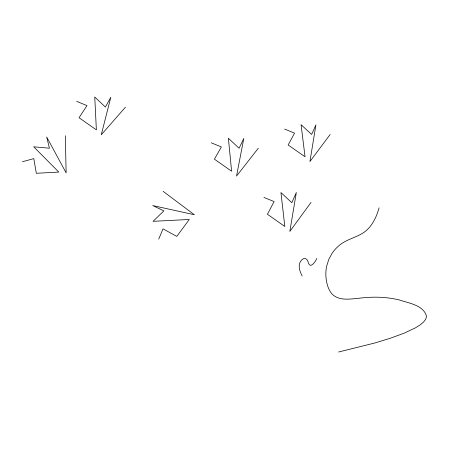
<?xml version="1.0" encoding="UTF-8"?>
<svg xmlns="http://www.w3.org/2000/svg" width="449" height="449" viewBox="0 0 449 449"><rect width="100%" height="100%" fill="white"/><g stroke="black" fill="none" stroke-linecap="round" stroke-linejoin="round"><path stroke-width="0.67" d="M379.102 207.82C376.419 217.209 372.019 226.84 363.735 232.537C356.674 237.229 348.076 238.98 341.167 243.953A42.481 39.136 53.3 0 0 332.002 253.449L328.775 259.449L326.676 266.134A39.248 36.195 53 0 0 325.856 274.799A40.573 37.402 53.1 0 0 326.165 279.059C326.866 284.239 328.359 289.549 331.738 293.652C338.299 300.948 349.114 299.157 357.819 298.4C371.564 296.548 385.635 296.637 399.167 299.926C408.562 303.109 423.772 305.129 426.55 316.438L425.674 319.295L423.469 322.141L420.079 324.964L415.634 327.753L404.162 333.175L390.187 338.288L374.859 342.985L338.602 352.01M158.727 239.098L163.032 228.861L176.783 236.41L189.287 219.477L153.053 221.329L163.868 210.867L152.739 205.563L194.355 214.745L163.15 191.358M316.837 258.411C315.658 261.374 310.366 269.26 308.39 262.934C308.008 259.965 305.101 256.547 302.334 259.466A9.569 9.014 49.1 0 0 301.285 260.442C297.39 264.955 299.73 271.409 302.177 276.04M311.028 202.415L289.841 231.431L296.334 192.526L291.822 202.707L280.945 192.537L284.818 226.464L267.408 214.257L274.126 201.59L263.939 197.431M330.178 134.447L309.933 161.539L315.916 124.895L311.634 134.447L301.06 124.687L305.051 156.78L288.151 144.999L294.544 133.14L284.677 129.065M258.338 148.192L236.533 176.087L243.813 138.421L239.087 148.249L228.395 138.253L231.6 171.209L214.398 159.165L221.379 146.958L211.255 142.804M125.456 107.171L101.261 134.795L110.819 97.293L105.38 107.053L94.75 96.99L96.372 129.884L79.058 117.717L86.983 105.605L76.633 101.367M22.45 161.735L33.798 158.609L36.324 173.292L58.791 172.068L33.697 146.795L49.429 148.215L46.674 136.973L66.138 172.887L65.313 135.789"/></g></svg>
